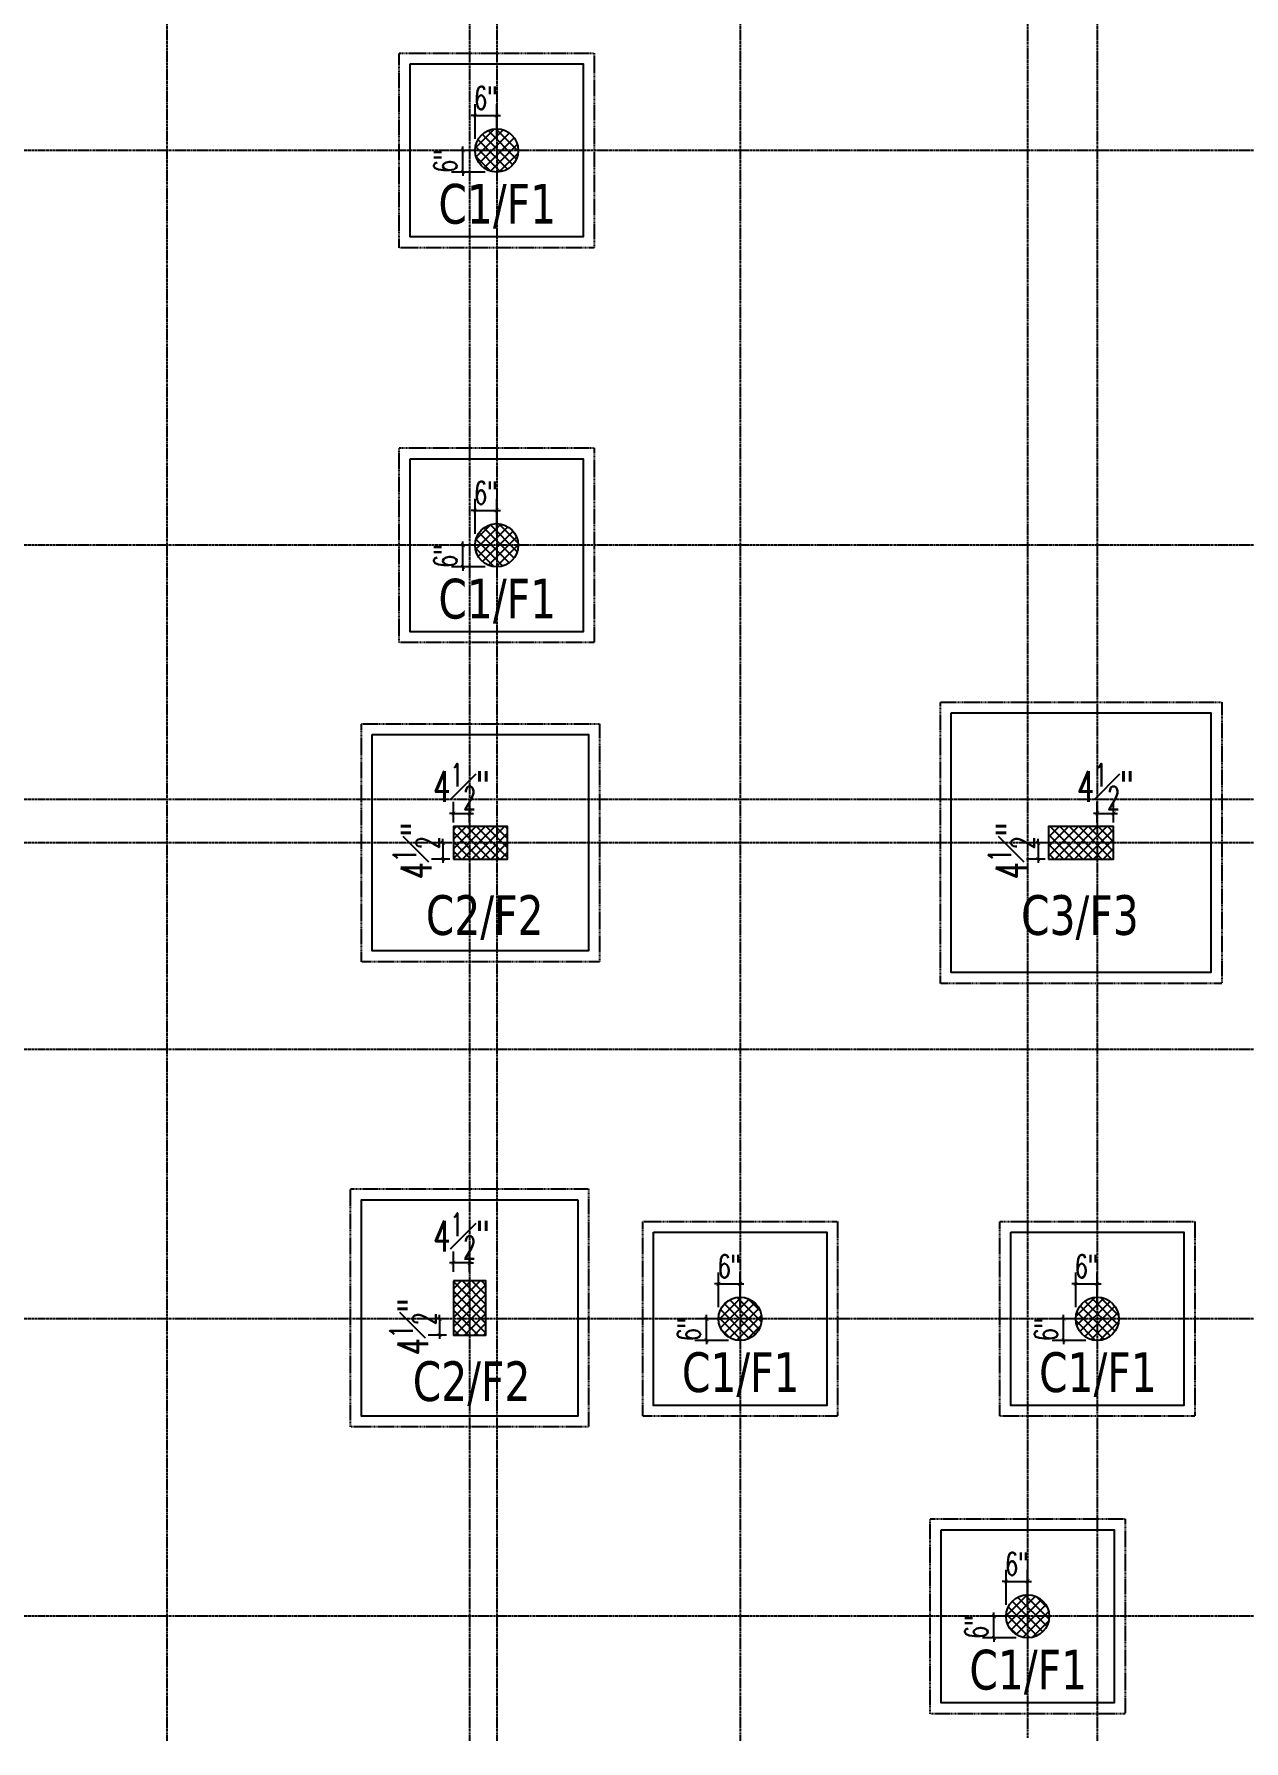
# Model space of a CAD drawing. Header units: inches. Extents: x 99023 to 109265, y 17199 to 18675.
# Drawn here: x 107194.7 to 107530.1, y 17734.9 to 18208.2 of the extents above; entities that cross this region are included whole.
import ezdxf
from ezdxf.enums import TextEntityAlignment as Align

# ---------------------------------------------------------------- set-up
doc = ezdxf.new("R2010")
doc.units = ezdxf.units.IN
doc.linetypes.add('CENTER', pattern=[2, 1.25, -0.25, 0.25, -0.25])
doc.linetypes.add('HIDDEN', pattern=[0.375, 0.25, -0.125])
doc.layers.get('0').update_dxf_attribs({"color": 255})
for name, color, linetype in [('Column', 170, 'Continuous'), ('FOOT', 4, 'Continuous'), ('GRID-DIM', 5, 'Continuous'), ('HAT', 8, 'Continuous'), ('HATCH', 8, 'Continuous'), ('PLAN', 1, 'Continuous'), ('TEXT', 7, 'Continuous')]:
    doc.layers.add(name, color=color, linetype=linetype)
doc.styles.add('JCK', font='verdana.ttf', dxfattribs={"width": 0.75})
doc.styles.add('style2', font='romans.shx', dxfattribs={"width": 0.65})
doc.dimstyles.new('115', dxfattribs={"dimscale": 4.25, "dimtxt": 3, "dimasz": 0.5, "dimexe": 0.75, "dimexo": 0.75, "dimgap": 0.25, "dimtad": 1, "dimdec": 8, "dimzin": 0, "dimdsep": 46, "dimlunit": 4, "dimtxsty": 'style2', "dimblk": 'DOT', "dimcen": 0.25, "dimdle": 0.75, "dimclrd": 5, "dimclre": 5, "dimclrt": 2, "dimadec": 0, "dimazin": 0, "dimtfac": 0.75, "dimtdec": 8, "dimtix": 1, "dimtmove": 2, "dimatfit": 0, "dimfxl": 1, "dimfrac": 1, "dimtolj": 1, "dimtzin": 0, "dimlwd": -1, "dimlwe": -1, "dimarcsym": 0})

# ---------------------------------------------------------------- blocks, each defined once
blk = doc.blocks.new('_ArchTick')
at = {"color": 0, "linetype": 'ByBlock', "const_width": 0.15}
blk.add_lwpolyline([(-0.5, -0.5), (0.5, 0.5)], dxfattribs=at)
blk = doc.blocks.new('*D54')
at = {"layer": 'Defpoints', "color": 0, "linetype": 'ByBlock', "lineweight": -2, "transparency": 16777216}
for p in [(103578.34, 17867.46), (103578.34, 17861.78), (103582.84, 17861.78)]:
    blk.add_point(p, dxfattribs=at)
at = {"layer": 'GRID-DIM', "color": 5, "linetype": 'ByBlock', "transparency": 16777216}
for p, q in [((103578.34, 17867.46), (103577.28, 17867.46)), ((103578.34, 17864.97), (103578.34, 17870.65)), ((103582.84, 17867.46), (103578.34, 17867.46)), ((103582.84, 17864.97), (103582.84, 17870.65)), ((103582.84, 17867.46), (103583.91, 17867.46))]:
    blk.add_line(p, q, dxfattribs=at)
at = {"layer": 'GRID-DIM', "color": 5, "linetype": 'ByBlock', "transparency": 16777216, "xscale": 1.0625, "yscale": 1.0625, "zscale": 1.0625}
blk.add_blockref('_ArchTick', (103578.34, 17867.46), dxfattribs=at)
at = {"layer": 'GRID-DIM', "color": 5, "linetype": 'ByBlock', "transparency": 16777216, "xscale": 1.0625, "yscale": 1.0625, "zscale": 1.0625, "rotation": 180}
blk.add_blockref('_ArchTick', (103582.84, 17867.46), dxfattribs=at)
at = {"layer": 'GRID-DIM', "color": 2, "linetype": 'ByBlock', "transparency": 16777216, "insert": (103580.59, 17874.9), "char_height": 8.5, "attachment_point": 5, "style": 'style2'}
blk.add_mtext('\\A1;4{\\H0.75x;\\S1#2;}"', dxfattribs=at)
blk = doc.blocks.new('*D55')
at = {"layer": 'Defpoints', "color": 0, "linetype": 'ByBlock', "lineweight": -2, "transparency": 16777216}
for p in [(103579.62, 17851.94), (103574.49, 17847.44), (103579.62, 17847.44)]:
    blk.add_point(p, dxfattribs=at)
at = {"layer": 'GRID-DIM', "color": 5, "linetype": 'ByBlock', "transparency": 16777216}
for p, q in [((103574.49, 17851.94), (103574.49, 17853)), ((103576.44, 17851.94), (103571.3, 17851.94)), ((103574.49, 17851.94), (103574.49, 17847.44)), ((103576.44, 17847.44), (103571.3, 17847.44)), ((103574.49, 17847.44), (103574.49, 17846.38))]:
    blk.add_line(p, q, dxfattribs=at)
at = {"layer": 'GRID-DIM', "color": 5, "linetype": 'ByBlock', "transparency": 16777216, "xscale": 1.0625, "yscale": 1.0625, "zscale": 1.0625}
for p, rotation in [((103574.49, 17851.94), 270), ((103574.49, 17847.44), 90)]:
    blk.add_blockref('_ArchTick', p, dxfattribs=dict(at, rotation=rotation))
at = {"layer": 'GRID-DIM', "color": 2, "linetype": 'ByBlock', "transparency": 16777216, "insert": (103567.05, 17849.69), "char_height": 8.5, "attachment_point": 5, "rotation": 90, "style": 'style2'}
blk.add_mtext('\\A1;4{\\H0.75x;\\S1#2;}"', dxfattribs=at)
blk = doc.blocks.new('*D58')
at = {"layer": 'Defpoints', "color": 0, "linetype": 'ByBlock', "lineweight": -2, "transparency": 16777216}
for p in [(103582.84, 17992.1), (103578.34, 17986.42), (103582.84, 17986.42)]:
    blk.add_point(p, dxfattribs=at)
at = {"layer": 'GRID-DIM', "color": 5, "linetype": 'ByBlock', "transparency": 16777216}
for p, q in [((103578.34, 17989.61), (103578.34, 17995.29)), ((103582.84, 17989.61), (103582.84, 17995.29)), ((103578.34, 17992.1), (103577.28, 17992.1)), ((103578.34, 17992.1), (103582.84, 17992.1)), ((103582.84, 17992.1), (103583.91, 17992.1))]:
    blk.add_line(p, q, dxfattribs=at)
at = {"layer": 'GRID-DIM', "color": 5, "linetype": 'ByBlock', "transparency": 16777216, "xscale": 1.0625, "yscale": 1.0625, "zscale": 1.0625}
blk.add_blockref('_ArchTick', (103578.34, 17992.1), dxfattribs=at)
at = {"layer": 'GRID-DIM', "color": 5, "linetype": 'ByBlock', "transparency": 16777216, "xscale": 1.0625, "yscale": 1.0625, "zscale": 1.0625, "rotation": 180}
blk.add_blockref('_ArchTick', (103582.84, 17992.1), dxfattribs=at)
at = {"layer": 'GRID-DIM', "color": 2, "linetype": 'ByBlock', "transparency": 16777216, "insert": (103580.59, 17999.54), "char_height": 8.5, "attachment_point": 5, "style": 'style2'}
blk.add_mtext('\\A1;4{\\H0.75x;\\S1#2;}"', dxfattribs=at)
blk = doc.blocks.new('*D59')
at = {"layer": 'Defpoints', "color": 0, "linetype": 'ByBlock', "lineweight": -2, "transparency": 16777216}
for p in [(103580.56, 17983.94), (103575.42, 17979.44), (103580.56, 17979.44)]:
    blk.add_point(p, dxfattribs=at)
at = {"layer": 'GRID-DIM', "color": 5, "linetype": 'ByBlock', "transparency": 16777216}
for p, q in [((103577.37, 17983.94), (103572.23, 17983.94)), ((103575.42, 17983.94), (103575.42, 17985)), ((103575.42, 17983.94), (103575.42, 17979.44)), ((103577.37, 17979.44), (103572.23, 17979.44)), ((103575.42, 17979.44), (103575.42, 17978.38))]:
    blk.add_line(p, q, dxfattribs=at)
at = {"layer": 'GRID-DIM', "color": 5, "linetype": 'ByBlock', "transparency": 16777216, "xscale": 1.0625, "yscale": 1.0625, "zscale": 1.0625}
for p, rotation in [((103575.42, 17983.94), 270), ((103575.42, 17979.44), 90)]:
    blk.add_blockref('_ArchTick', p, dxfattribs=dict(at, rotation=rotation))
at = {"layer": 'GRID-DIM', "color": 2, "linetype": 'ByBlock', "transparency": 16777216, "insert": (103567.98, 17981.69), "char_height": 8.5, "attachment_point": 5, "rotation": 90, "style": 'style2'}
blk.add_mtext('\\A1;4{\\H0.75x;\\S1#2;}"', dxfattribs=at)
blk = doc.blocks.new('*D60')
at = {"layer": 'Defpoints', "color": 0, "linetype": 'ByBlock', "lineweight": -2, "transparency": 16777216}
for p in [(103761.38, 17992.1), (103756.88, 17986.42), (103761.38, 17986.42)]:
    blk.add_point(p, dxfattribs=at)
at = {"layer": 'GRID-DIM', "color": 5, "linetype": 'ByBlock', "transparency": 16777216}
for p, q in [((103756.88, 17989.61), (103756.88, 17995.29)), ((103761.38, 17989.61), (103761.38, 17995.29)), ((103756.88, 17992.1), (103755.82, 17992.1)), ((103756.88, 17992.1), (103761.38, 17992.1)), ((103761.38, 17992.1), (103762.45, 17992.1))]:
    blk.add_line(p, q, dxfattribs=at)
at = {"layer": 'GRID-DIM', "color": 5, "linetype": 'ByBlock', "transparency": 16777216, "xscale": 1.0625, "yscale": 1.0625, "zscale": 1.0625}
blk.add_blockref('_ArchTick', (103756.88, 17992.1), dxfattribs=at)
at = {"layer": 'GRID-DIM', "color": 5, "linetype": 'ByBlock', "transparency": 16777216, "xscale": 1.0625, "yscale": 1.0625, "zscale": 1.0625, "rotation": 180}
blk.add_blockref('_ArchTick', (103761.38, 17992.1), dxfattribs=at)
at = {"layer": 'GRID-DIM', "color": 2, "linetype": 'ByBlock', "transparency": 16777216, "insert": (103759.13, 17999.54), "char_height": 8.5, "attachment_point": 5, "style": 'style2'}
blk.add_mtext('\\A1;4{\\H0.75x;\\S1#2;}"', dxfattribs=at)
blk = doc.blocks.new('*D61')
at = {"layer": 'Defpoints', "color": 0, "linetype": 'ByBlock', "lineweight": -2, "transparency": 16777216}
for p in [(103745.6, 17983.94), (103740.46, 17979.44), (103745.6, 17979.44)]:
    blk.add_point(p, dxfattribs=at)
at = {"layer": 'GRID-DIM', "color": 5, "linetype": 'ByBlock', "transparency": 16777216}
for p, q in [((103742.41, 17983.94), (103737.27, 17983.94)), ((103740.46, 17983.94), (103740.46, 17985)), ((103740.46, 17983.94), (103740.46, 17979.44)), ((103742.41, 17979.44), (103737.27, 17979.44)), ((103740.46, 17979.44), (103740.46, 17978.38))]:
    blk.add_line(p, q, dxfattribs=at)
at = {"layer": 'GRID-DIM', "color": 5, "linetype": 'ByBlock', "transparency": 16777216, "xscale": 1.0625, "yscale": 1.0625, "zscale": 1.0625}
for p, rotation in [((103740.46, 17983.94), 270), ((103740.46, 17979.44), 90)]:
    blk.add_blockref('_ArchTick', p, dxfattribs=dict(at, rotation=rotation))
at = {"layer": 'GRID-DIM', "color": 2, "linetype": 'ByBlock', "transparency": 16777216, "insert": (103733.02, 17981.69), "char_height": 8.5, "attachment_point": 5, "rotation": 90, "style": 'style2'}
blk.add_mtext('\\A1;4{\\H0.75x;\\S1#2;}"', dxfattribs=at)
blk = doc.blocks.new('*D64')
at = {"layer": 'Defpoints', "color": 0, "linetype": 'ByBlock', "lineweight": -2, "transparency": 16777216}
for p in [(103648.49, 17851.94), (103657.81, 17851.94), (103657.81, 17845.94)]:
    blk.add_point(p, dxfattribs=at)
at = {"layer": 'GRID-DIM', "color": 5, "linetype": 'ByBlock', "transparency": 16777216}
for p, q in [((103648.49, 17851.94), (103648.49, 17853)), ((103654.63, 17851.94), (103645.31, 17851.94)), ((103648.49, 17845.94), (103648.49, 17851.94)), ((103654.63, 17845.94), (103645.31, 17845.94)), ((103648.49, 17845.94), (103648.49, 17844.88))]:
    blk.add_line(p, q, dxfattribs=at)
at = {"layer": 'GRID-DIM', "color": 5, "linetype": 'ByBlock', "transparency": 16777216, "xscale": 1.0625, "yscale": 1.0625, "zscale": 1.0625}
for p, rotation in [((103648.49, 17851.94), 270), ((103648.49, 17845.94), 90)]:
    blk.add_blockref('_ArchTick', p, dxfattribs=dict(at, rotation=rotation))
at = {"layer": 'GRID-DIM', "color": 2, "linetype": 'ByBlock', "transparency": 16777216, "insert": (103643.64, 17848.94), "char_height": 6.375, "attachment_point": 5, "rotation": 90, "style": 'style2'}
blk.add_mtext('\\A1;6"', dxfattribs=at)
blk = doc.blocks.new('*D65')
at = {"layer": 'Defpoints', "color": 0, "linetype": 'ByBlock', "lineweight": -2, "transparency": 16777216}
for p in [(103657.84, 17861.62), (103651.84, 17851.94), (103657.84, 17851.94)]:
    blk.add_point(p, dxfattribs=at)
at = {"layer": 'GRID-DIM', "color": 5, "linetype": 'ByBlock', "transparency": 16777216}
for p, q in [((103651.84, 17855.13), (103651.84, 17864.81)), ((103657.84, 17855.13), (103657.84, 17864.81)), ((103651.84, 17861.62), (103650.78, 17861.62)), ((103651.84, 17861.62), (103657.84, 17861.62)), ((103657.84, 17861.62), (103658.91, 17861.62))]:
    blk.add_line(p, q, dxfattribs=at)
at = {"layer": 'GRID-DIM', "color": 5, "linetype": 'ByBlock', "transparency": 16777216, "xscale": 1.0625, "yscale": 1.0625, "zscale": 1.0625}
blk.add_blockref('_ArchTick', (103651.84, 17861.62), dxfattribs=at)
at = {"layer": 'GRID-DIM', "color": 5, "linetype": 'ByBlock', "transparency": 16777216, "xscale": 1.0625, "yscale": 1.0625, "zscale": 1.0625, "rotation": 180}
blk.add_blockref('_ArchTick', (103657.84, 17861.62), dxfattribs=at)
at = {"layer": 'GRID-DIM', "color": 2, "linetype": 'ByBlock', "transparency": 16777216, "insert": (103654.84, 17866.48), "char_height": 6.375, "attachment_point": 5, "style": 'style2'}
blk.add_mtext('\\A1;6"', dxfattribs=at)
blk = doc.blocks.new('*D66')
at = {"layer": 'Defpoints', "color": 0, "linetype": 'ByBlock', "lineweight": -2, "transparency": 16777216}
for p in [(103747.53, 17851.94), (103756.85, 17851.94), (103756.85, 17845.94)]:
    blk.add_point(p, dxfattribs=at)
at = {"layer": 'GRID-DIM', "color": 5, "linetype": 'ByBlock', "transparency": 16777216}
for p, q in [((103747.53, 17851.94), (103747.53, 17853)), ((103753.66, 17851.94), (103744.35, 17851.94)), ((103747.53, 17845.94), (103747.53, 17851.94)), ((103753.66, 17845.94), (103744.35, 17845.94)), ((103747.53, 17845.94), (103747.53, 17844.88))]:
    blk.add_line(p, q, dxfattribs=at)
at = {"layer": 'GRID-DIM', "color": 5, "linetype": 'ByBlock', "transparency": 16777216, "xscale": 1.0625, "yscale": 1.0625, "zscale": 1.0625}
for p, rotation in [((103747.53, 17851.94), 270), ((103747.53, 17845.94), 90)]:
    blk.add_blockref('_ArchTick', p, dxfattribs=dict(at, rotation=rotation))
at = {"layer": 'GRID-DIM', "color": 2, "linetype": 'ByBlock', "transparency": 16777216, "insert": (103742.68, 17848.94), "char_height": 6.375, "attachment_point": 5, "rotation": 90, "style": 'style2'}
blk.add_mtext('\\A1;6"', dxfattribs=at)
blk = doc.blocks.new('*D67')
at = {"layer": 'Defpoints', "color": 0, "linetype": 'ByBlock', "lineweight": -2, "transparency": 16777216}
for p in [(103756.88, 17861.62), (103750.88, 17851.94), (103756.88, 17851.94)]:
    blk.add_point(p, dxfattribs=at)
at = {"layer": 'GRID-DIM', "color": 5, "linetype": 'ByBlock', "transparency": 16777216}
for p, q in [((103750.88, 17855.13), (103750.88, 17864.81)), ((103756.88, 17855.13), (103756.88, 17864.81)), ((103750.88, 17861.62), (103749.82, 17861.62)), ((103750.88, 17861.62), (103756.88, 17861.62)), ((103756.88, 17861.62), (103757.95, 17861.62))]:
    blk.add_line(p, q, dxfattribs=at)
at = {"layer": 'GRID-DIM', "color": 5, "linetype": 'ByBlock', "transparency": 16777216, "xscale": 1.0625, "yscale": 1.0625, "zscale": 1.0625}
blk.add_blockref('_ArchTick', (103750.88, 17861.62), dxfattribs=at)
at = {"layer": 'GRID-DIM', "color": 5, "linetype": 'ByBlock', "transparency": 16777216, "xscale": 1.0625, "yscale": 1.0625, "zscale": 1.0625, "rotation": 180}
blk.add_blockref('_ArchTick', (103756.88, 17861.62), dxfattribs=at)
at = {"layer": 'GRID-DIM', "color": 2, "linetype": 'ByBlock', "transparency": 16777216, "insert": (103753.88, 17866.48), "char_height": 6.375, "attachment_point": 5, "style": 'style2'}
blk.add_mtext('\\A1;6"', dxfattribs=at)
blk = doc.blocks.new('*D70')
at = {"layer": 'Defpoints', "color": 0, "linetype": 'ByBlock', "lineweight": -2, "transparency": 16777216}
for p in [(103728.21, 17769.44), (103737.53, 17769.44), (103737.53, 17763.44)]:
    blk.add_point(p, dxfattribs=at)
at = {"layer": 'GRID-DIM', "color": 5, "linetype": 'ByBlock', "transparency": 16777216}
for p, q in [((103734.34, 17769.44), (103725.02, 17769.44)), ((103728.21, 17769.44), (103728.21, 17770.5)), ((103728.21, 17763.44), (103728.21, 17769.44)), ((103734.34, 17763.44), (103725.02, 17763.44)), ((103728.21, 17763.44), (103728.21, 17762.38))]:
    blk.add_line(p, q, dxfattribs=at)
at = {"layer": 'GRID-DIM', "color": 5, "linetype": 'ByBlock', "transparency": 16777216, "xscale": 1.0625, "yscale": 1.0625, "zscale": 1.0625}
for p, rotation in [((103728.21, 17769.44), 270), ((103728.21, 17763.44), 90)]:
    blk.add_blockref('_ArchTick', p, dxfattribs=dict(at, rotation=rotation))
at = {"layer": 'GRID-DIM', "color": 2, "linetype": 'ByBlock', "transparency": 16777216, "insert": (103723.35, 17766.44), "char_height": 6.375, "attachment_point": 5, "rotation": 90, "style": 'style2'}
blk.add_mtext('\\A1;6"', dxfattribs=at)
blk = doc.blocks.new('*D71')
at = {"layer": 'Defpoints', "color": 0, "linetype": 'ByBlock', "lineweight": -2, "transparency": 16777216}
for p in [(103737.56, 17779.12), (103731.56, 17769.44), (103737.56, 17769.44)]:
    blk.add_point(p, dxfattribs=at)
at = {"layer": 'GRID-DIM', "color": 5, "linetype": 'ByBlock', "transparency": 16777216}
for p, q in [((103731.56, 17772.63), (103731.56, 17782.31)), ((103737.56, 17772.63), (103737.56, 17782.31)), ((103731.56, 17779.12), (103730.5, 17779.12)), ((103731.56, 17779.12), (103737.56, 17779.12)), ((103737.56, 17779.12), (103738.62, 17779.12))]:
    blk.add_line(p, q, dxfattribs=at)
at = {"layer": 'GRID-DIM', "color": 5, "linetype": 'ByBlock', "transparency": 16777216, "xscale": 1.0625, "yscale": 1.0625, "zscale": 1.0625}
blk.add_blockref('_ArchTick', (103731.56, 17779.12), dxfattribs=at)
at = {"layer": 'GRID-DIM', "color": 5, "linetype": 'ByBlock', "transparency": 16777216, "xscale": 1.0625, "yscale": 1.0625, "zscale": 1.0625, "rotation": 180}
blk.add_blockref('_ArchTick', (103737.56, 17779.12), dxfattribs=at)
at = {"layer": 'GRID-DIM', "color": 2, "linetype": 'ByBlock', "transparency": 16777216, "insert": (103734.56, 17783.98), "char_height": 6.375, "attachment_point": 5, "style": 'style2'}
blk.add_mtext('\\A1;6"', dxfattribs=at)
blk = doc.blocks.new('*D78')
at = {"layer": 'Defpoints', "color": 0, "linetype": 'ByBlock', "lineweight": -2, "transparency": 16777216}
for p in [(103580.99, 18175.94), (103590.31, 18175.94), (103590.31, 18169.94)]:
    blk.add_point(p, dxfattribs=at)
at = {"layer": 'GRID-DIM', "color": 5, "linetype": 'ByBlock', "transparency": 16777216}
for p, q in [((103587.13, 18175.94), (103577.81, 18175.94)), ((103580.99, 18175.94), (103580.99, 18177)), ((103580.99, 18169.94), (103580.99, 18175.94)), ((103587.13, 18169.94), (103577.81, 18169.94)), ((103580.99, 18169.94), (103580.99, 18168.88))]:
    blk.add_line(p, q, dxfattribs=at)
at = {"layer": 'GRID-DIM', "color": 5, "linetype": 'ByBlock', "transparency": 16777216, "xscale": 1.0625, "yscale": 1.0625, "zscale": 1.0625}
for p, rotation in [((103580.99, 18175.94), 270), ((103580.99, 18169.94), 90)]:
    blk.add_blockref('_ArchTick', p, dxfattribs=dict(at, rotation=rotation))
at = {"layer": 'GRID-DIM', "color": 2, "linetype": 'ByBlock', "transparency": 16777216, "insert": (103576.14, 18172.94), "char_height": 6.375, "attachment_point": 5, "rotation": 90, "style": 'style2'}
blk.add_mtext('\\A1;6"', dxfattribs=at)
blk = doc.blocks.new('*D79')
at = {"layer": 'Defpoints', "color": 0, "linetype": 'ByBlock', "lineweight": -2, "transparency": 16777216}
for p in [(103590.34, 18185.62), (103584.34, 18175.94), (103590.34, 18175.94)]:
    blk.add_point(p, dxfattribs=at)
at = {"layer": 'GRID-DIM', "color": 5, "linetype": 'ByBlock', "transparency": 16777216}
for p, q in [((103584.34, 18179.13), (103584.34, 18188.81)), ((103590.34, 18179.13), (103590.34, 18188.81)), ((103584.34, 18185.62), (103583.28, 18185.62)), ((103584.34, 18185.62), (103590.34, 18185.62)), ((103590.34, 18185.62), (103591.41, 18185.62))]:
    blk.add_line(p, q, dxfattribs=at)
at = {"layer": 'GRID-DIM', "color": 5, "linetype": 'ByBlock', "transparency": 16777216, "xscale": 1.0625, "yscale": 1.0625, "zscale": 1.0625}
blk.add_blockref('_ArchTick', (103584.34, 18185.62), dxfattribs=at)
at = {"layer": 'GRID-DIM', "color": 5, "linetype": 'ByBlock', "transparency": 16777216, "xscale": 1.0625, "yscale": 1.0625, "zscale": 1.0625, "rotation": 180}
blk.add_blockref('_ArchTick', (103590.34, 18185.62), dxfattribs=at)
at = {"layer": 'GRID-DIM', "color": 2, "linetype": 'ByBlock', "transparency": 16777216, "insert": (103587.34, 18190.48), "char_height": 6.375, "attachment_point": 5, "style": 'style2'}
blk.add_mtext('\\A1;6"', dxfattribs=at)
blk = doc.blocks.new('*D82')
at = {"layer": 'Defpoints', "color": 0, "linetype": 'ByBlock', "lineweight": -2, "transparency": 16777216}
for p in [(103580.99, 18066.44), (103590.31, 18066.44), (103590.31, 18060.44)]:
    blk.add_point(p, dxfattribs=at)
at = {"layer": 'GRID-DIM', "color": 5, "linetype": 'ByBlock', "transparency": 16777216}
for p, q in [((103587.13, 18066.44), (103577.81, 18066.44)), ((103580.99, 18066.44), (103580.99, 18067.5)), ((103580.99, 18060.44), (103580.99, 18066.44)), ((103587.13, 18060.44), (103577.81, 18060.44)), ((103580.99, 18060.44), (103580.99, 18059.38))]:
    blk.add_line(p, q, dxfattribs=at)
at = {"layer": 'GRID-DIM', "color": 5, "linetype": 'ByBlock', "transparency": 16777216, "xscale": 1.0625, "yscale": 1.0625, "zscale": 1.0625}
for p, rotation in [((103580.99, 18066.44), 270), ((103580.99, 18060.44), 90)]:
    blk.add_blockref('_ArchTick', p, dxfattribs=dict(at, rotation=rotation))
at = {"layer": 'GRID-DIM', "color": 2, "linetype": 'ByBlock', "transparency": 16777216, "insert": (103576.14, 18063.44), "char_height": 6.375, "attachment_point": 5, "rotation": 90, "style": 'style2'}
blk.add_mtext('\\A1;6"', dxfattribs=at)
blk = doc.blocks.new('*D83')
at = {"layer": 'Defpoints', "color": 0, "linetype": 'ByBlock', "lineweight": -2, "transparency": 16777216}
for p in [(103590.34, 18076.12), (103584.34, 18066.44), (103590.34, 18066.44)]:
    blk.add_point(p, dxfattribs=at)
at = {"layer": 'GRID-DIM', "color": 5, "linetype": 'ByBlock', "transparency": 16777216}
for p, q in [((103584.34, 18076.12), (103583.28, 18076.12)), ((103584.34, 18069.63), (103584.34, 18079.31)), ((103584.34, 18076.12), (103590.34, 18076.12)), ((103590.34, 18069.63), (103590.34, 18079.31)), ((103590.34, 18076.12), (103591.41, 18076.12))]:
    blk.add_line(p, q, dxfattribs=at)
at = {"layer": 'GRID-DIM', "color": 5, "linetype": 'ByBlock', "transparency": 16777216, "xscale": 1.0625, "yscale": 1.0625, "zscale": 1.0625}
blk.add_blockref('_ArchTick', (103584.34, 18076.12), dxfattribs=at)
at = {"layer": 'GRID-DIM', "color": 5, "linetype": 'ByBlock', "transparency": 16777216, "xscale": 1.0625, "yscale": 1.0625, "zscale": 1.0625, "rotation": 180}
blk.add_blockref('_ArchTick', (103590.34, 18076.12), dxfattribs=at)
at = {"layer": 'GRID-DIM', "color": 2, "linetype": 'ByBlock', "transparency": 16777216, "insert": (103587.34, 18080.98), "char_height": 6.375, "attachment_point": 5, "style": 'style2'}
blk.add_mtext('\\A1;6"', dxfattribs=at)
blk = doc.blocks.new('RTHTRHTRJ')
at = {"layer": 'HAT', "linetype": 'ByBlock'}
h = blk.add_hatch(dxfattribs=at)
h.set_pattern_fill('ANSI37', color=256, scale=15)
h.set_pattern_definition([(45, (-247990.6225, -54534.0869), (-1.325825215, 1.325825215), []), (135, (-247990.6225, -54534.0869), (-1.325825215, -1.325825215), [])])
h.paths.add_polyline_path([(103395.34, 17979.44), (103410.34, 17979.44), (103410.34, 17988.44), (103395.34, 17988.44)])
edge = h.paths.add_edge_path()
edge.add_arc((103590.34, 18066.44), 6, 0, 360)
edge = h.paths.add_edge_path()
edge.add_arc((103434.34, 18066.44), 6, 0, 360)
edge = h.paths.add_edge_path()
edge.add_arc((103590.34, 18175.94), 6, 0, 360)
edge = h.paths.add_edge_path()
edge.add_arc((103434.34, 18175.94), 6, 0, 360)
edge = h.paths.add_edge_path()
edge.add_arc((103962.34, 17926.61), 6, 0, 360)
edge = h.paths.add_edge_path()
edge.add_arc((103962.34, 17769.44), 6, 0, 360)
edge = h.paths.add_edge_path()
edge.add_arc((103737.56, 17769.44), 6, 0, 360)
edge = h.paths.add_edge_path()
edge.add_arc((103879.84, 17851.94), 6, 0, 360)
edge = h.paths.add_edge_path()
edge.add_arc((103756.88, 17851.94), 6, 0, 360)
edge = h.paths.add_edge_path()
edge.add_arc((103657.84, 17851.94), 6, 0, 360)
h.paths.add_polyline_path([(103884.34, 17979.44), (103866.34, 17979.44), (103866.34, 17988.44), (103884.34, 17988.44)])
h.paths.add_polyline_path([(103743.38, 17979.44), (103761.38, 17979.44), (103761.38, 17988.44), (103743.38, 17988.44)])
h.paths.add_polyline_path([(103578.34, 17979.44), (103593.34, 17979.44), (103593.34, 17988.44), (103578.34, 17988.44)])
h.paths.add_polyline_path([(103395.34, 17847.44), (103410.34, 17847.44), (103410.34, 17856.44), (103395.34, 17856.44)])
h.paths.add_polyline_path([(103578.34, 17862.44), (103578.34, 17847.44), (103587.34, 17847.44), (103587.34, 17862.44)])
h.paths.add_polyline_path([(103875.34, 18261.44), (103875.34, 18243.44), (103884.34, 18243.44), (103884.34, 18261.44)])
h.paths.add_polyline_path([(103752.38, 18261.44), (103752.38, 18243.44), (103761.38, 18243.44), (103761.38, 18261.44)])
h.paths.add_polyline_path([(103578.34, 18258.44), (103578.34, 18243.44), (103587.34, 18243.44), (103587.34, 18258.44)])
h.paths.add_polyline_path([(103494.34, 18258.44), (103494.34, 18243.44), (103503.34, 18243.44), (103503.34, 18258.44)])
h.paths.add_polyline_path([(103311.34, 18258.44), (103311.34, 18243.44), (103320.34, 18243.44), (103320.34, 18258.44)])
h.paths.add_polyline_path([(103197.34, 18171.44), (103215.34, 18171.44), (103215.34, 18180.44), (103197.34, 18180.44)])
h.paths.add_polyline_path([(103206.34, 18006.44), (103206.34, 17991.44), (103215.34, 17991.44), (103215.34, 18006.44)])
h.paths.add_polyline_path([(103206.34, 17862.44), (103206.34, 17847.44), (103215.34, 17847.44), (103215.34, 17862.44)])
h.paths.add_polyline_path([(103020.34, 17862.44), (103020.34, 17847.44), (103029.34, 17847.44), (103029.34, 17862.44)])
h.paths.add_polyline_path([(103020.34, 18006.44), (103020.34, 17991.44), (103029.34, 17991.44), (103029.34, 18006.44)])
h.paths.add_polyline_path([(103020.34, 18189.44), (103020.34, 18171.44), (103029.34, 18171.44), (103029.34, 18189.44)])
h.paths.add_polyline_path([(103020.34, 18414.44), (103020.34, 18399.44), (103029.34, 18399.44), (103029.34, 18414.44)])
h.paths.add_polyline_path([(103311.34, 18405.44), (103326.34, 18405.44), (103326.34, 18414.44), (103311.34, 18414.44)])
h.paths.add_polyline_path([(103200.34, 18405.44), (103215.34, 18405.44), (103215.34, 18414.44), (103200.34, 18414.44)])
h.paths.add_polyline_path([(103488.34, 18405.44), (103503.34, 18405.44), (103503.34, 18414.44), (103488.34, 18414.44)])
h.paths.add_polyline_path([(103578.34, 18405.44), (103593.34, 18405.44), (103593.34, 18414.44), (103578.34, 18414.44)])
h.paths.add_polyline_path([(103869.34, 18405.44), (103884.34, 18405.44), (103884.34, 18414.44), (103869.34, 18414.44)])
h.paths.add_polyline_path([(103746.38, 18405.44), (103761.38, 18405.44), (103761.38, 18414.44), (103746.38, 18414.44)])
at = {"layer": 'Column', "color": 3, "linetype": 'ByBlock', "ltscale": 12}
for points in [[(103578.34, 17979.44), (103593.34, 17979.44), (103593.34, 17988.44), (103578.34, 17988.44)], [(103743.38, 17979.44), (103761.38, 17979.44), (103761.38, 17988.44), (103743.38, 17988.44)], [(103578.34, 17862.44), (103578.34, 17847.44), (103587.34, 17847.44), (103587.34, 17862.44)]]:
    blk.add_lwpolyline(points, close=True, dxfattribs=at)
for centre in [(103590.34, 18175.94), (103590.34, 18066.44), (103657.84, 17851.94), (103756.88, 17851.94), (103737.56, 17769.44)]:
    blk.add_circle(centre, 6, dxfattribs=at)
at = {"layer": 'FOOT', "ltscale": 2}
for points in [[(103566.34, 18199.94), (103614.34, 18199.94), (103614.34, 18151.94), (103566.34, 18151.94)], [(103566.34, 18090.44), (103614.34, 18090.44), (103614.34, 18042.44), (103566.34, 18042.44)], [(103716.38, 18019.94), (103788.38, 18019.94), (103788.38, 17947.94), (103716.38, 17947.94)], [(103555.84, 18013.94), (103615.84, 18013.94), (103615.84, 17953.94), (103555.84, 17953.94)], [(103612.84, 17884.94), (103612.84, 17824.94), (103552.84, 17824.94), (103552.84, 17884.94)], [(103633.84, 17875.94), (103681.84, 17875.94), (103681.84, 17827.94), (103633.84, 17827.94)], [(103732.88, 17875.94), (103780.88, 17875.94), (103780.88, 17827.94), (103732.88, 17827.94)], [(103713.56, 17793.44), (103761.56, 17793.44), (103761.56, 17745.44), (103713.56, 17745.44)]]:
    blk.add_lwpolyline(points, close=True, dxfattribs=at)
at = {"layer": 'HATCH', "linetype": 'HIDDEN'}
for points in [[(103563.34, 18202.94), (103617.34, 18202.94), (103617.34, 18148.94), (103563.34, 18148.94)], [(103563.34, 18093.44), (103617.34, 18093.44), (103617.34, 18039.44), (103563.34, 18039.44)], [(103713.38, 18022.94), (103791.38, 18022.94), (103791.38, 17944.94), (103713.38, 17944.94)], [(103552.84, 18016.94), (103618.84, 18016.94), (103618.84, 17950.94), (103552.84, 17950.94)], [(103615.84, 17887.94), (103615.84, 17821.94), (103549.84, 17821.94), (103549.84, 17887.94)], [(103630.84, 17878.94), (103684.84, 17878.94), (103684.84, 17824.94), (103630.84, 17824.94)], [(103729.88, 17878.94), (103783.88, 17878.94), (103783.88, 17824.94), (103729.88, 17824.94)], [(103710.56, 17796.44), (103764.56, 17796.44), (103764.56, 17742.44), (103710.56, 17742.44)]]:
    blk.add_lwpolyline(points, close=True, dxfattribs=at)
at = {"layer": 'PLAN', "color": 8, "linetype": 'CENTER', "ltscale": 0.5}
for p, q in [((103498.84, 18474.26), (103498.84, 17734.9)), ((103582.84, 18474.26), (103582.84, 17734.9)), ((103590.34, 18474.26), (103590.34, 17734.9)), ((103657.84, 18474.26), (103657.84, 17734.9)), ((103737.56, 18475.08), (103737.56, 17735.72)), ((103756.88, 18474.26), (103756.88, 17734.9)), ((104003.04, 18175.94), (102936.9, 18175.94)), ((104003.04, 18066.44), (102936.9, 18066.44)), ((104003.04, 17995.94), (102936.9, 17995.94)), ((104003.04, 17983.94), (102936.9, 17983.94)), ((104003.04, 17926.61), (102936.9, 17926.61)), ((104003.04, 17851.94), (102936.9, 17851.94)), ((104003.04, 17769.44), (102936.9, 17769.44))]:
    blk.add_line(p, q, dxfattribs=at)
at = {"layer": 'TEXT', "ltscale": 2, "style": 'JCK', "width": 0.75}
for s, p in [('C1/F1', (103590.51, 18161.15)), ('C1/F1', (103590.51, 18051.65)), ('C2/F2', (103587.02, 17963.91)), ('C3/F3', (103752.05, 17963.91)), ('C2/F2', (103583.39, 17834.65)), ('C1/F1', (103658.01, 17837.15)), ('C1/F1', (103757.05, 17837.15)), ('C1/F1', (103737.72, 17754.65))]:
    blk.add_text(s, height=11, dxfattribs=at).set_placement(p, align=Align.MIDDLE_CENTER)
at = {"layer": 'GRID-DIM', "linetype": 'ByBlock'}
for base, p1, p2, override, picture, middle in [((103590.34, 18185.62), (103584.34, 18175.94), (103590.34, 18175.94), {"dimtxt": 1.5, "dimasz": 0.25, "dimdec": 1, "dimblk1": 'ArchTick', "dimblk2": 'ArchTick', "dimsah": 1}, '*D79', (103587.34, 18190.48)), ((103590.34, 18076.12), (103584.34, 18066.44), (103590.34, 18066.44), {"dimtxt": 1.5, "dimasz": 0.25, "dimdec": 1, "dimblk1": 'ArchTick', "dimblk2": 'ArchTick', "dimsah": 1}, '*D83', (103587.34, 18080.98)), ((103578.34, 17867.46), (103582.84, 17861.78), (103578.34, 17861.78), {"dimtxt": 2, "dimasz": 0.25, "dimdec": 1, "dimblk1": 'ArchTick', "dimblk2": 'ArchTick', "dimsah": 1}, '*D54', (103580.59, 17874.9)), ((103657.84, 17861.62), (103651.84, 17851.94), (103657.84, 17851.94), {"dimtxt": 1.5, "dimasz": 0.25, "dimdec": 1, "dimblk1": 'ArchTick', "dimblk2": 'ArchTick', "dimsah": 1}, '*D65', (103654.84, 17866.48)), ((103756.88, 17861.62), (103750.88, 17851.94), (103756.88, 17851.94), {"dimtxt": 1.5, "dimasz": 0.25, "dimdec": 1, "dimblk1": 'ArchTick', "dimblk2": 'ArchTick', "dimsah": 1}, '*D67', (103753.88, 17866.48)), ((103737.56, 17779.12), (103731.56, 17769.44), (103737.56, 17769.44), {"dimtxt": 1.5, "dimasz": 0.25, "dimdec": 1, "dimblk1": 'ArchTick', "dimblk2": 'ArchTick', "dimsah": 1}, '*D71', (103734.56, 17783.98))]:
    dim = blk.add_linear_dim(base=base, p1=p1, p2=p2, dimstyle='115', override=override, dxfattribs=at)
    dim.commit()
    dim.dimension.update_dxf_attribs({"geometry": picture, "text_midpoint": middle})
for base, p1, p2, angle, override, picture, middle in [((103580.99, 18175.94), (103590.31, 18169.94), (103590.31, 18175.94), 90, {"dimtxt": 1.5, "dimasz": 0.25, "dimdec": 1, "dimblk1": 'ArchTick', "dimblk2": 'ArchTick', "dimsah": 1}, '*D78', (103576.14, 18172.94)), ((103580.99, 18066.44), (103590.31, 18060.44), (103590.31, 18066.44), 90, {"dimtxt": 1.5, "dimasz": 0.25, "dimdec": 1, "dimblk1": 'ArchTick', "dimblk2": 'ArchTick', "dimsah": 1}, '*D82', (103576.14, 18063.44)), ((103582.84, 17992.1), (103578.34, 17986.42), (103582.84, 17986.42), 180, {"dimtxt": 2, "dimasz": 0.25, "dimdec": 1, "dimblk1": 'ArchTick', "dimblk2": 'ArchTick', "dimsah": 1}, '*D58', (103580.59, 17999.54)), ((103761.38, 17992.1), (103756.88, 17986.42), (103761.38, 17986.42), 180, {"dimtxt": 2, "dimasz": 0.25, "dimdec": 1, "dimblk1": 'ArchTick', "dimblk2": 'ArchTick', "dimsah": 1}, '*D60', (103759.13, 17999.54)), ((103575.42, 17979.44), (103580.56, 17983.94), (103580.56, 17979.44), 270, {"dimtxt": 2, "dimasz": 0.25, "dimdec": 1, "dimblk1": 'ArchTick', "dimblk2": 'ArchTick', "dimsah": 1}, '*D59', (103567.98, 17981.69)), ((103740.46, 17979.44), (103745.6, 17983.94), (103745.6, 17979.44), 270, {"dimtxt": 2, "dimasz": 0.25, "dimdec": 1, "dimblk1": 'ArchTick', "dimblk2": 'ArchTick', "dimsah": 1}, '*D61', (103733.02, 17981.69)), ((103574.49, 17847.44), (103579.62, 17851.94), (103579.62, 17847.44), 270, {"dimtxt": 2, "dimasz": 0.25, "dimdec": 1, "dimblk1": 'ArchTick', "dimblk2": 'ArchTick', "dimsah": 1}, '*D55', (103567.05, 17849.69)), ((103648.49, 17851.94), (103657.81, 17845.94), (103657.81, 17851.94), 90, {"dimtxt": 1.5, "dimasz": 0.25, "dimdec": 1, "dimblk1": 'ArchTick', "dimblk2": 'ArchTick', "dimsah": 1}, '*D64', (103643.64, 17848.94)), ((103747.53, 17851.94), (103756.85, 17845.94), (103756.85, 17851.94), 90, {"dimtxt": 1.5, "dimasz": 0.25, "dimdec": 1, "dimblk1": 'ArchTick', "dimblk2": 'ArchTick', "dimsah": 1}, '*D66', (103742.68, 17848.94)), ((103728.21, 17769.44), (103737.53, 17763.44), (103737.53, 17769.44), 90, {"dimtxt": 1.5, "dimasz": 0.25, "dimdec": 1, "dimblk1": 'ArchTick', "dimblk2": 'ArchTick', "dimsah": 1}, '*D70', (103723.35, 17766.44))]:
    dim = blk.add_linear_dim(base=base, p1=p1, p2=p2, angle=angle, dimstyle='115', override=override, dxfattribs=at)
    dim.commit()
    dim.dimension.update_dxf_attribs({"geometry": picture, "text_midpoint": middle})

msp = doc.modelspace()

# ---------------------------------------------------------------- block references
at = {"color": 18, "lineweight": -2, "true_color": 0x000000}
msp.add_blockref('RTHTRHTRJ', (3732.64302849, 0), dxfattribs=at)

doc.saveas('drawing.dxf')
